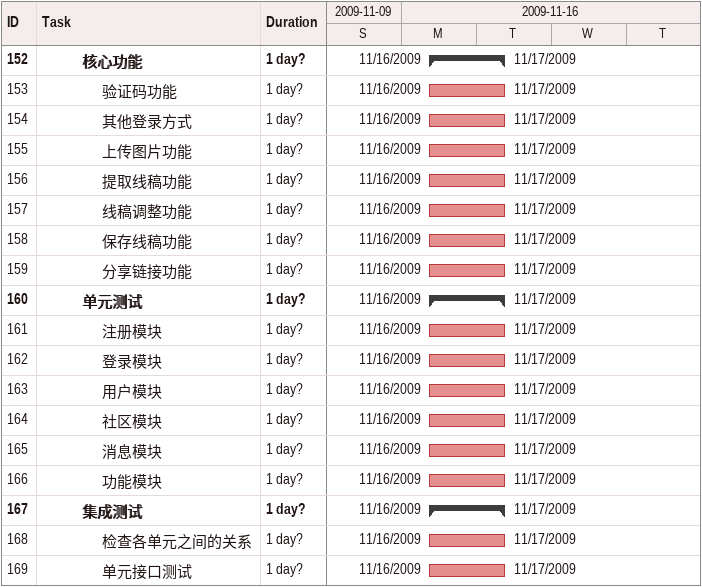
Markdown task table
| ID | Level | Task | Duration | Start | Finish |
|---|---|---|---|---|---|
| 152 | 3 | **核心功能** | 1d? | 2009-11-16 | 2009-11-17 |
| 153 | 4 | 验证码功能 | 1d? | 2009-11-16 | 2009-11-17 |
| 154 | 4 | 其他登录方式 | 1d? | 2009-11-16 | 2009-11-17 |
| 155 | 4 | 上传图片功能 | 1d? | 2009-11-16 | 2009-11-17 |
| 156 | 4 | 提取线稿功能 | 1d? | 2009-11-16 | 2009-11-17 |
| 157 | 4 | 线稿调整功能 | 1d? | 2009-11-16 | 2009-11-17 |
| 158 | 4 | 保存线稿功能 | 1d? | 2009-11-16 | 2009-11-17 |
| 159 | 4 | 分享链接功能 | 1d? | 2009-11-16 | 2009-11-17 |
| 160 | 3 | **单元测试** | 1d? | 2009-11-16 | 2009-11-17 |
| 161 | 4 | 注册模块 | 1d? | 2009-11-16 | 2009-11-17 |
| 162 | 4 | 登录模块 | 1d? | 2009-11-16 | 2009-11-17 |
| 163 | 4 | 用户模块 | 1d? | 2009-11-16 | 2009-11-17 |
| 164 | 4 | 社区模块 | 1d? | 2009-11-16 | 2009-11-17 |
| 165 | 4 | 消息模块 | 1d? | 2009-11-16 | 2009-11-17 |
| 166 | 4 | 功能模块 | 1d? | 2009-11-16 | 2009-11-17 |
| 167 | 3 | **集成测试** | 1d? | 2009-11-16 | 2009-11-17 |
| 168 | 4 | 检查各单元之间的关系 | 1d? | 2009-11-16 | 2009-11-17 |
| 169 | 4 | 单元接口测试 | 1d? | 2009-11-16 | 2009-11-17 |
